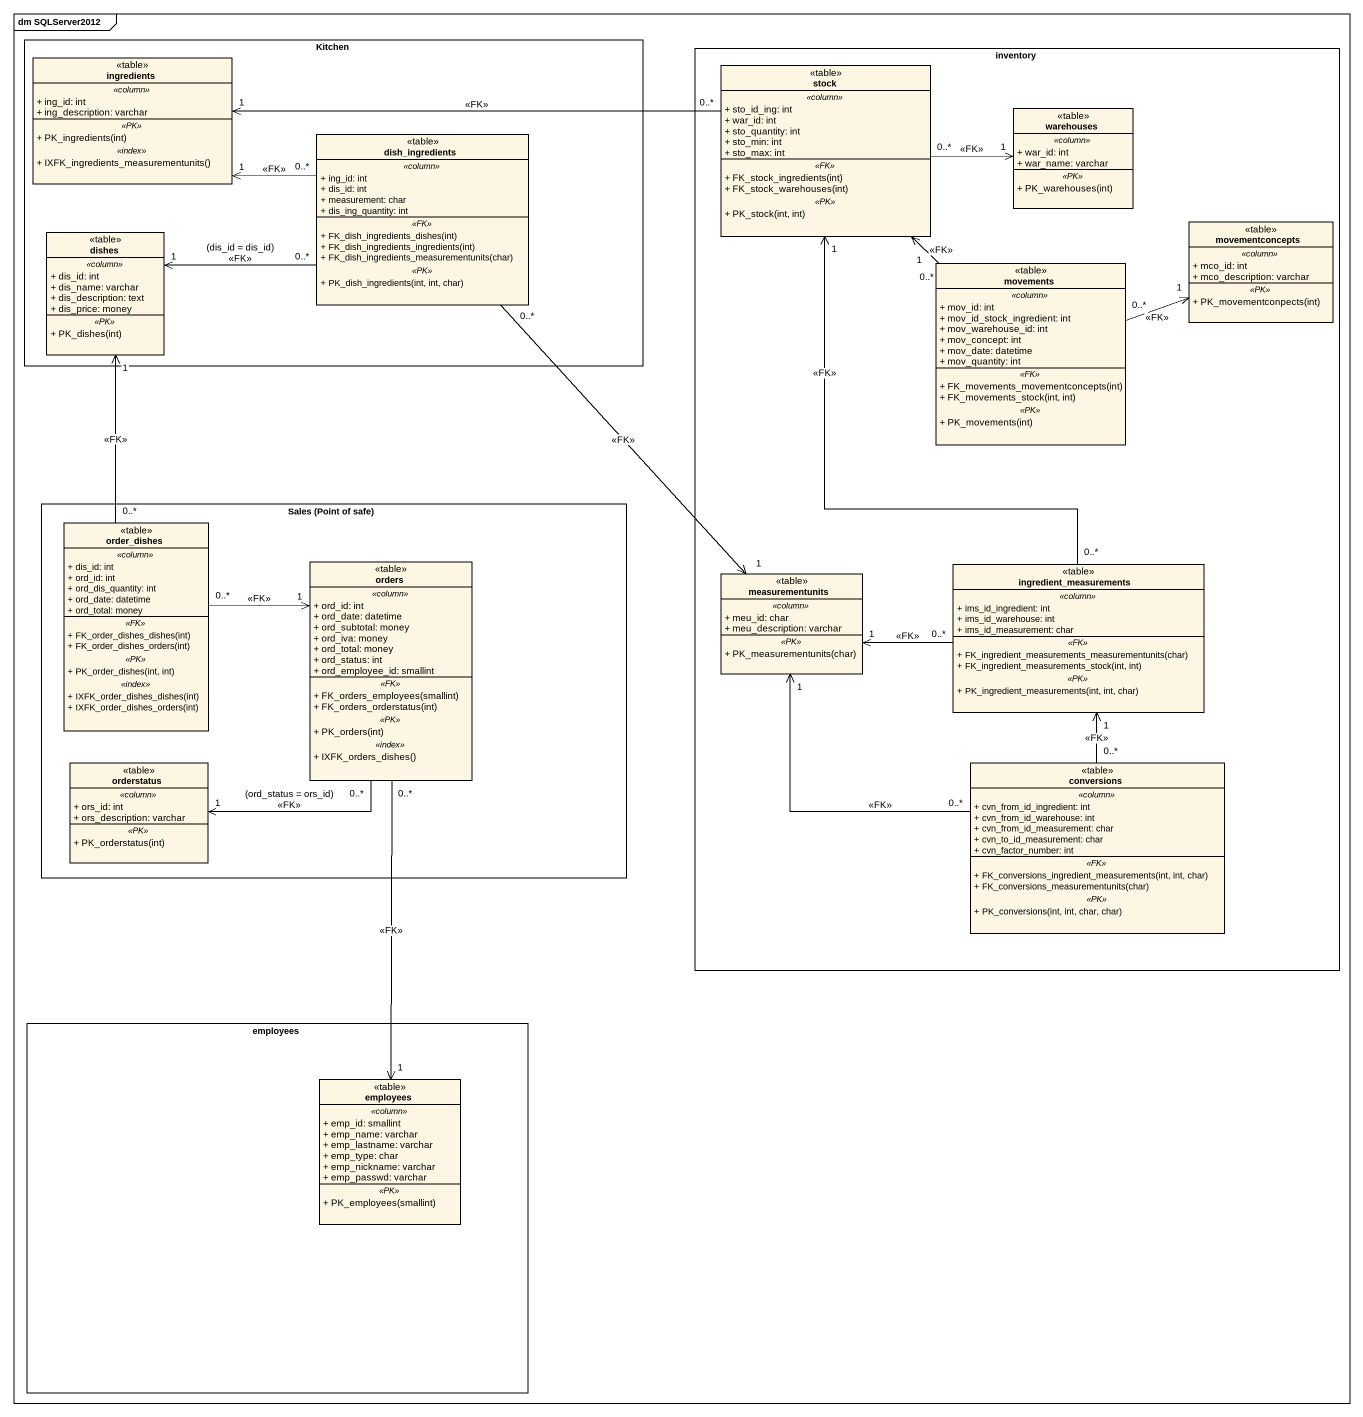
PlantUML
@startuml
mainframe dm SQLServer2012
hide circle
hide empty members
skinparam classAttributeIconSize 0
rectangle Kitchen {
  class ingredients <<table>> {
    .. <<column>> ..
    + ing_id: int
    + ing_description: varchar
    .. <<PK>> ..
    + PK_ingredients(int)
    .. <<index>> ..
    + IXFK_ingredients_measurementunits()
  }
  class dish_ingredients <<table>> {
    .. <<column>> ..
    + ing_id: int
    + dis_id: int
    + measurement: char
    + dis_ing_quantity: int
    .. <<FK>> ..
    + FK_dish_ingredients_dishes(int)
    + FK_dish_ingredients_ingredients(int)
    + FK_dish_ingredients_measurementunits(char)
    .. <<PK>> ..
    + PK_dish_ingredients(int, int, char)
  }
  class dishes <<table>> {
    .. <<column>> ..
    + dis_id: int
    + dis_name: varchar
    + dis_description: text
    + dis_price: money
    .. <<PK>> ..
    + PK_dishes(int)
  }
}
rectangle inventory {
  class stock <<table>> {
    .. <<column>> ..
    + sto_id_ing: int
    + war_id: int
    + sto_quantity: int
    + sto_min: int
    + sto_max: int
    .. <<FK>> ..
    + FK_stock_ingredients(int)
    + FK_stock_warehouses(int)
    .. <<PK>> ..
    + PK_stock(int, int)
  }
  class warehouses <<table>> {
    .. <<column>> ..
    + war_id: int
    + war_name: varchar
    .. <<PK>> ..
    + PK_warehouses(int)
  }
  class movementconcepts <<table>> {
    .. <<column>> ..
    + mco_id: int
    + mco_description: varchar
    .. <<PK>> ..
    + PK_movementconpects(int)
  }
  class movements <<table>> {
    .. <<column>> ..
    + mov_id: int
    + mov_id_stock_ingredient: int
    + mov_warehouse_id: int
    + mov_concept: int
    + mov_date: datetime
    + mov_quantity: int
    .. <<FK>> ..
    + FK_movements_movementconcepts(int)
    + FK_movements_stock(int, int)
    .. <<PK>> ..
    + PK_movements(int)
  }
  class measurementunits <<table>> {
    .. <<column>> ..
    + meu_id: char
    + meu_description: varchar
    .. <<PK>> ..
    + PK_measurementunits(char)
  }
  class ingredient_measurements <<table>> {
    .. <<column>> ..
    + ims_id_ingredient: int
    + ims_id_warehouse: int
    + ims_id_measurement: char
    .. <<FK>> ..
    + FK_ingredient_measurements_measurementunits(char)
    + FK_ingredient_measurements_stock(int, int)
    .. <<PK>> ..
    + PK_ingredient_measurements(int, int, char)
  }
  class conversions <<table>> {
    .. <<column>> ..
    + cvn_from_id_ingredient: int
    + cvn_from_id_warehouse: int
    + cvn_from_id_measurement: char
    + cvn_to_id_measurement: char
    + cvn_factor_number: int
    .. <<FK>> ..
    + FK_conversions_ingredient_measurements(int, int, char)
    + FK_conversions_measurementunits(char)
    .. <<PK>> ..
    + PK_conversions(int, int, char, char)
  }
}
rectangle "Sales (Point of safe)" as Sales_Point_of_safe {
  class order_dishes <<table>> {
    .. <<column>> ..
    + dis_id: int
    + ord_id: int
    + ord_dis_quantity: int
    + ord_date: datetime
    + ord_total: money
    .. <<FK>> ..
    + FK_order_dishes_dishes(int)
    + FK_order_dishes_orders(int)
    .. <<PK>> ..
    + PK_order_dishes(int, int)
    .. <<index>> ..
    + IXFK_order_dishes_dishes(int)
    + IXFK_order_dishes_orders(int)
  }
  class orders <<table>> {
    .. <<column>> ..
    + ord_id: int
    + ord_date: datetime
    + ord_subtotal: money
    + ord_iva: money
    + ord_total: money
    + ord_status: int
    + ord_employee_id: smallint
    .. <<FK>> ..
    + FK_orders_employees(smallint)
    + FK_orders_orderstatus(int)
    .. <<PK>> ..
    + PK_orders(int)
    .. <<index>> ..
    + IXFK_orders_dishes()
  }
  class orderstatus <<table>> {
    .. <<column>> ..
    + ors_id: int
    + ors_description: varchar
    .. <<PK>> ..
    + PK_orderstatus(int)
  }
}
rectangle employees {
  class "employees" as employees_2 <<table>> {
    .. <<column>> ..
    + emp_id: smallint
    + emp_name: varchar
    + emp_lastname: varchar
    + emp_type: char
    + emp_nickname: varchar
    + emp_passwd: varchar
    .. <<PK>> ..
    + PK_employees(smallint)
  }
}
stock "0..*" -left-> "1" ingredients : <<FK>>
stock "0..*" -right-> "1" warehouses : <<FK>>
dish_ingredients "0..*" -left-> "1" ingredients : <<FK>>
dish_ingredients "0..*" -left-> "1" dishes : (dis_id = dis_id)\n<<FK>>
dish_ingredients "0..*" --> "1" measurementunits : <<FK>>
movements "0..*" -up-> "1" stock : <<FK>>
movements "0..*" -right-> "1" movementconcepts : <<FK>>
order_dishes "0..*" -up-> "1" dishes : <<FK>>
order_dishes "0..*" -right-> "1" orders : <<FK>>
orders "0..*" -left-> "1" orderstatus : (ord_status = ors_id)\n<<FK>>
orders "0..*" --> "1" employees_2 : <<FK>>
ingredient_measurements "0..*" -up-> "1" stock : <<FK>>
ingredient_measurements "0..*" -left-> "1" measurementunits : <<FK>>
conversions "0..*" -up-> "1" measurementunits : <<FK>>
conversions "0..*" -up-> "1" ingredient_measurements : <<FK>>
@enduml
